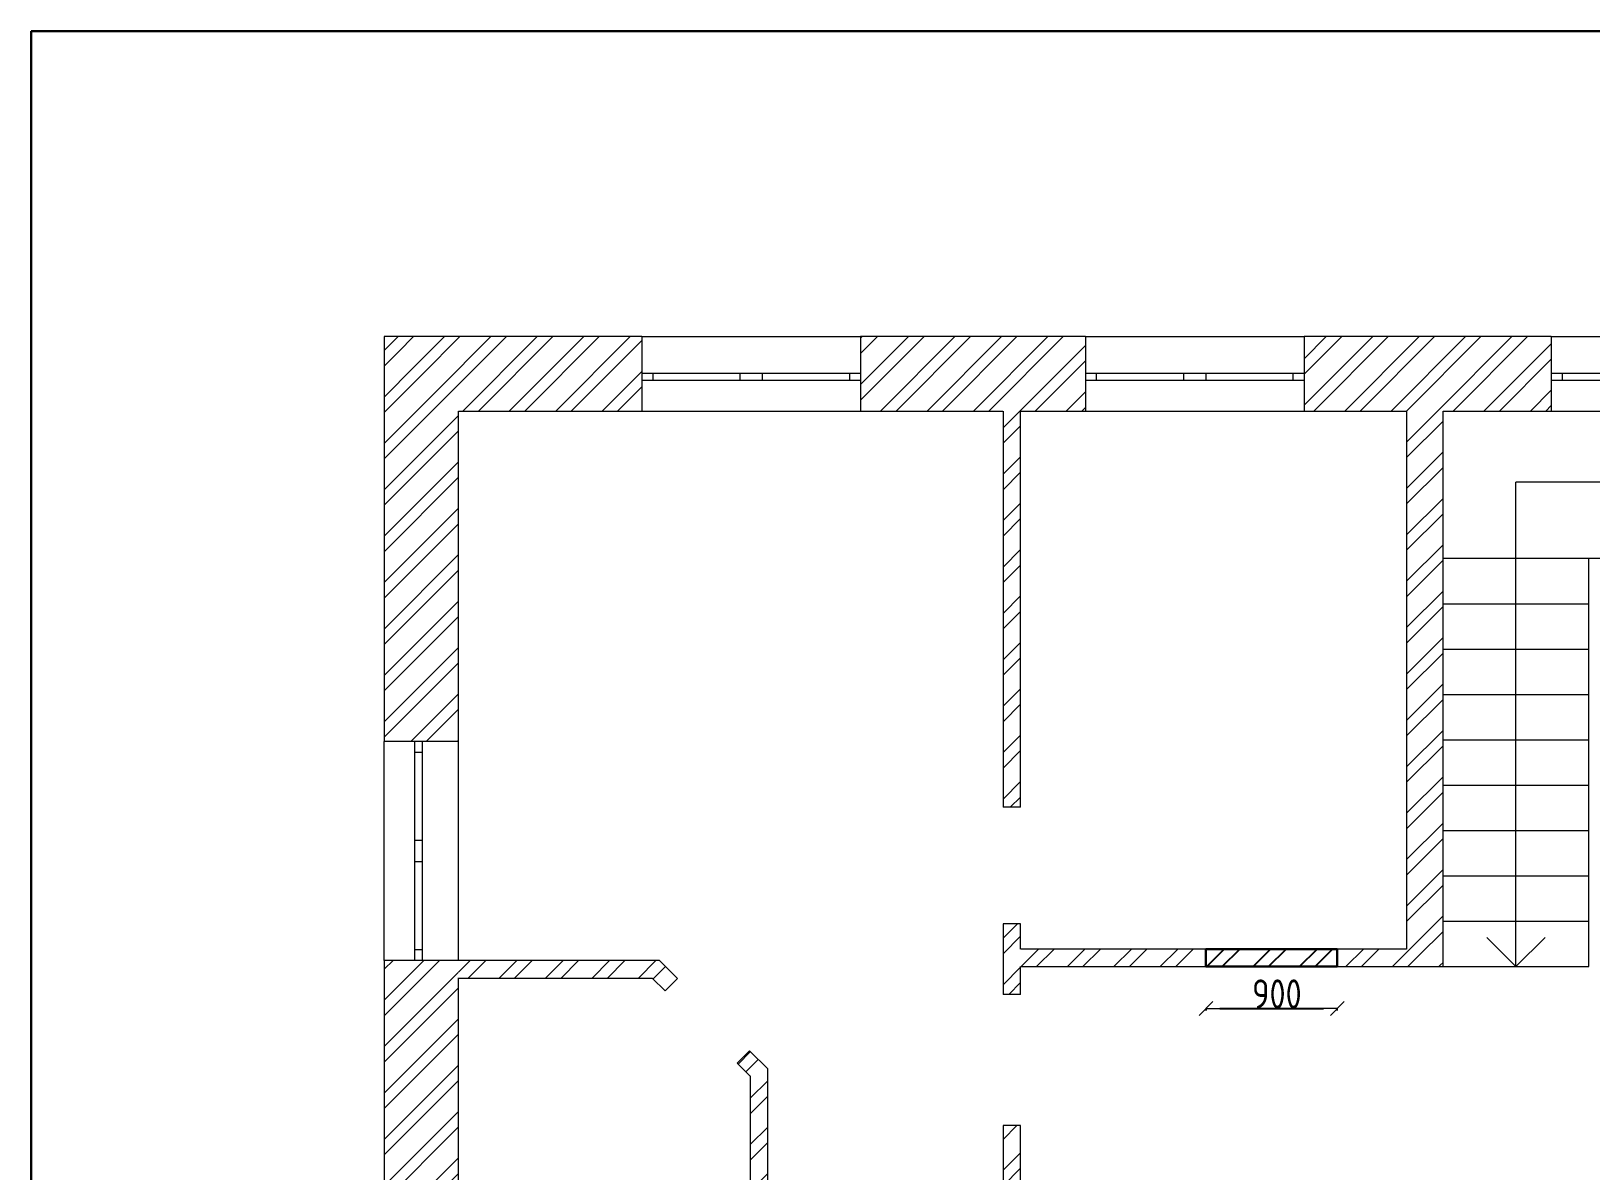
# Model space of a CAD drawing. Header units: millimetres. Extents: x -112594 to 313336, y -1917 to 255843.
# Drawn here: x 167693 to 178386, y 10268 to 18083 of the extents above; entities that cross this region are included whole.
import ezdxf

# ---------------------------------------------------------------- set-up
doc = ezdxf.new("R2010")
doc.units = ezdxf.units.MM
doc.header["$MEASUREMENT"] = 0
doc.set_wipeout_variables(frame=1)
doc.linetypes.add('Wipeout_Contour', pattern=[1000, 0, -1000])
for name, color, linetype, lineweight in [('2D - Общий_Ном._пера__1', 7, 'Continuous', 13), ('Двери ARCHICAD_Ном._пера__1', 7, 'Continuous', 13), ('Конструктив - Стены Несущие_Ном._пера__1', 7, 'Continuous', 13), ('Конструктив - Стены Несущие_Ном._пера__47', 7, 'Continuous', 30), ('Окна ARCHICAD_Ном._пера__1', 7, 'Continuous', 13)]:
    doc.layers.add(name, color=color, linetype=linetype, lineweight=lineweight)
doc.layers.add('Двери ARCHICAD', color=7, linetype='Continuous')
doc.layers.add('Конструктив - Стены Несущие', color=7, linetype='Continuous')
doc.layers.add('Конструктив - Стены Несущие_Ном._пера__63', color=7, linetype='Continuous', lineweight=25, true_color=0xff9955)
doc.styles.add('СГЕНЕРИР_СТИЛЬ_1', font='')
doc.styles.get('СГЕНЕРИР_СТИЛЬ_1').set_extended_font_data('GOST Type AU')
doc.dimstyles.new('СГЕНЕРИР_СТИЛЬ__2', dxfattribs={"dimtxt": 200, "dimasz": 95, "dimexe": 0.18, "dimexo": 300, "dimgap": 0.09, "dimtad": 1, "dimtih": 1, "dimtoh": 1, "dimdec": 0, "dimzin": 0, "dimdsep": 46, "dimtxsty": 'СГЕНЕРИР_СТИЛЬ_1', "dimblk": 'ARROWHEAD_6', "dimblk1": 'ARROWHEAD_6', "dimblk2": 'ARROWHEAD_6', "dimcen": 0.09, "dimclrd": 7, "dimclre": 7, "dimclrt": 7, "dimazin": 0, "dimtfac": 1, "dimtdec": 4, "dimtmove": 0, "dimatfit": 3, "dimfxl": 1, "dimtolj": 1, "dimtzin": 0, "dimarcsym": 0})
pattern_1 = [(45, (0, 0), (-159.09903, 159.09903), []), (45, (-53.03, 53.03), (-159.09903, 159.09903), [])]

# ---------------------------------------------------------------- blocks, each defined once
blk = doc.blocks.new('Стена_37', base_point=(177123, 15988))
at = {"color": 254, "linetype": 'Wipeout_Contour', "lineweight": 0, "ltscale": 711115.143376}
blk.add_wipeout([(177123, 15478), (177123, 11788), (177373, 11668), (177373, 15478)], dxfattribs=at).dxf.layer = 'Конструктив - Стены Несущие'
at = {"layer": 'Конструктив - Стены Несущие', "linetype": 'Continuous', "lineweight": 0, "true_color": 0x000000}
h = blk.add_hatch(dxfattribs=at)
h.set_pattern_fill('КИРПИЧ_01', color=18, style=0, pattern_type=2)
h.set_pattern_definition(pattern_1)
h.paths.add_polyline_path([(177123, 15478), (177123, 11788), (177373, 11668), (177373, 15478)])
at = {"layer": 'Конструктив - Стены Несущие_Ном._пера__1', "color": 7, "linetype": 'Continuous', "lineweight": 13, "flags": 128}
for points in [[(177123, 15478), (177123, 11788)], [(177373, 11668), (177373, 15478)]]:
    blk.add_lwpolyline(points, dxfattribs=at)
blk = doc.blocks.new('Простой Проем Двери_6')
at = {"layer": 'Двери ARCHICAD_Ном._пера__1', "color": 7, "linetype": 'Continuous', "lineweight": 13}
for p, q in [((-450, 0), (-450, 120)), ((450, 0), (450, 120))]:
    blk.add_line(p, q, dxfattribs=at)
blk = doc.blocks.new('Стена_41', base_point=(174356, 11668))
at = {"color": 254, "linetype": 'Wipeout_Contour', "lineweight": 0, "ltscale": 702016.657426}
blk.add_wipeout([(174476, 11788), (174476, 11668), (175748, 11668), (175748, 11788)], dxfattribs=at).dxf.layer = 'Конструктив - Стены Несущие'
at = {"color": 254, "linetype": 'Wipeout_Contour', "lineweight": 0, "ltscale": 709343.896207}
blk.add_wipeout([(176648, 11788), (176648, 11668), (177373, 11668), (177123, 11788)], dxfattribs=at).dxf.layer = 'Конструктив - Стены Несущие'
at = {"layer": 'Конструктив - Стены Несущие', "linetype": 'Continuous', "lineweight": 0, "true_color": 0x000000}
h = blk.add_hatch(dxfattribs=at)
h.set_pattern_fill('КИРПИЧ_01', color=18, style=0, pattern_type=2)
h.set_pattern_definition(pattern_1)
h.paths.add_polyline_path([(174476, 11788), (174476, 11668), (175748, 11668), (175748, 11788)])
h = blk.add_hatch(dxfattribs=at)
h.set_pattern_fill('КИРПИЧ_01', color=18, style=0, pattern_type=2)
h.set_pattern_definition(pattern_1)
h.paths.add_polyline_path([(176648, 11788), (176648, 11668), (177373, 11668), (177123, 11788)])
at = {"layer": 'Конструктив - Стены Несущие_Ном._пера__1', "color": 7, "linetype": 'Continuous', "lineweight": 13, "flags": 128}
for points in [[(175748, 11788), (174476, 11788)], [(177123, 11788), (176648, 11788)], [(174476, 11668), (175748, 11668)], [(176648, 11668), (177373, 11668)]]:
    blk.add_lwpolyline(points, dxfattribs=at)
at = {"layer": 'Двери ARCHICAD', "color": 21, "linetype": 'Continuous', "lineweight": 25, "true_color": 0xff9955, "zscale": 1000, "rotation": 180}
blk.add_blockref('Простой Проем Двери_6', (176198, 11788), dxfattribs=at)
blk = doc.blocks.new('Простой Проем Двери_15')
at = {"layer": 'Двери ARCHICAD_Ном._пера__1', "color": 7, "linetype": 'Continuous', "lineweight": 13}
for p, q in [((-400, 0), (-400, 120)), ((400, 0), (400, 120))]:
    blk.add_line(p, q, dxfattribs=at)
blk = doc.blocks.new('Стена_42', base_point=(174356, 15988))
at = {"color": 254, "linetype": 'Wipeout_Contour', "lineweight": 0, "ltscale": 699967.802769}
blk.add_wipeout([(174476, 15478), (174356, 15478), (174356, 12761), (174476, 12761)], dxfattribs=at).dxf.layer = 'Конструктив - Стены Несущие'
at = {"color": 254, "linetype": 'Wipeout_Contour', "lineweight": 0, "ltscale": 699238.333275}
blk.add_wipeout([(174476, 11961), (174356, 11961), (174356, 11478), (174476, 11478)], dxfattribs=at).dxf.layer = 'Конструктив - Стены Несущие'
at = {"color": 254, "linetype": 'Wipeout_Contour', "lineweight": 0, "ltscale": 698807.76055}
blk.add_wipeout([(174476, 10578), (174356, 10578), (174356, 9363), (174476, 9363)], dxfattribs=at).dxf.layer = 'Конструктив - Стены Несущие'
at = {"color": 254, "linetype": 'Wipeout_Contour', "lineweight": 0, "ltscale": 698180.338504}
blk.add_wipeout([(174476, 8463), (174356, 8463), (174356, 4288), (174476, 4288)], dxfattribs=at).dxf.layer = 'Конструктив - Стены Несущие'
at = {"layer": 'Конструктив - Стены Несущие', "linetype": 'Continuous', "lineweight": 0, "true_color": 0x000000}
h = blk.add_hatch(dxfattribs=at)
h.set_pattern_fill('КИРПИЧ_01', color=18, style=0, pattern_type=2)
h.set_pattern_definition(pattern_1)
h.paths.add_polyline_path([(174476, 15478), (174356, 15478), (174356, 12761), (174476, 12761)])
h = blk.add_hatch(dxfattribs=at)
h.set_pattern_fill('КИРПИЧ_01', color=18, style=0, pattern_type=2)
h.set_pattern_definition(pattern_1)
h.paths.add_polyline_path([(174476, 11961), (174356, 11961), (174356, 11478), (174476, 11478)])
h = blk.add_hatch(dxfattribs=at)
h.set_pattern_fill('КИРПИЧ_01', color=18, style=0, pattern_type=2)
h.set_pattern_definition(pattern_1)
h.paths.add_polyline_path([(174476, 10578), (174356, 10578), (174356, 9363), (174476, 9363)])
h = blk.add_hatch(dxfattribs=at)
h.set_pattern_fill('КИРПИЧ_01', color=18, style=0, pattern_type=2)
h.set_pattern_definition(pattern_1)
h.paths.add_polyline_path([(174476, 8463), (174356, 8463), (174356, 4288), (174476, 4288)])
at = {"layer": 'Конструктив - Стены Несущие_Ном._пера__1', "color": 7, "linetype": 'Continuous', "lineweight": 13, "flags": 128}
for points in [[(174356, 15478), (174356, 12761)], [(174476, 12761), (174476, 15478)], [(174356, 11961), (174356, 11478)], [(174476, 11788), (174476, 11961)], [(174476, 11478), (174476, 11668)], [(174356, 10578), (174356, 10068)], [(174476, 10068), (174476, 10578)], [(174356, 9688), (174356, 9363)], [(174476, 9363), (174476, 9688)], [(174356, 8463), (174356, 4288)], [(174476, 8073), (174476, 8463)], [(174476, 4288), (174476, 7953)]]:
    blk.add_lwpolyline(points, dxfattribs=at)
at = {"layer": 'Двери ARCHICAD', "color": 21, "linetype": 'Continuous', "lineweight": 25, "true_color": 0xff9955, "xscale": -1, "zscale": 1000, "rotation": 90}
for p in [(174476, 11028), (174476, 8913)]:
    blk.add_blockref('Простой Проем Двери_6', p, dxfattribs=at)
at = {"layer": 'Двери ARCHICAD_Ном._пера__1', "color": 7, "linetype": 'Continuous', "lineweight": 13, "xscale": -1, "zscale": 1000, "rotation": 90}
blk.add_blockref('Простой Проем Двери_15', (174476, 12361), dxfattribs=at)
blk = doc.blocks.new('Двустворчатое Окно 21_2')
at = {"layer": 'Окна ARCHICAD_Ном._пера__1', "color": 7, "linetype": 'Continuous', "lineweight": 13}
for p, q in [((-750, 250), (750, 250)), ((-750, 250), (-750, 0)), ((750, 250), (750, 0)), ((-750, 0), (-675, 0)), ((-750, 0), (-750, -50)), ((-750, 0), (-750, -50)), ((-675, 0), (-675, -50)), ((-675, 0), (-75, 0)), ((-75, -50), (-75, 0)), ((-75, 0), (0, 0)), ((0, 0), (75, 0)), ((75, 0), (75, -50)), ((75, 0), (675, 0)), ((675, -50), (675, 0)), ((675, 0), (750, 0)), ((750, 0), (750, -50)), ((750, 0), (750, -50)), ((-675, -50), (-750, -50)), ((-750, -50), (-750, -260)), ((-75, -50), (-675, -50)), ((0, -50), (-75, -50)), ((75, -50), (0, -50)), ((675, -50), (75, -50)), ((750, -50), (675, -50)), ((750, -50), (750, -260)), ((-750, -260), (750, -260))]:
    blk.add_line(p, q, dxfattribs=at)
blk = doc.blocks.new('Стена_47', base_point=(188173, 15988))
at = {"color": 254, "linetype": 'Wipeout_Contour', "lineweight": 0, "ltscale": 687383.345812}
blk.add_wipeout([(170113, 15988), (170623, 15478), (171880, 15478), (171880, 15988)], dxfattribs=at).dxf.layer = 'Конструктив - Стены Несущие'
at = {"color": 254, "linetype": 'Wipeout_Contour', "lineweight": 0, "ltscale": 699440.43997}
blk.add_wipeout([(173380, 15988), (173380, 15478), (174921, 15478), (174921, 15988)], dxfattribs=at).dxf.layer = 'Конструктив - Стены Несущие'
at = {"color": 254, "linetype": 'Wipeout_Contour', "lineweight": 0, "ltscale": 711860.549387}
blk.add_wipeout([(176421, 15988), (176421, 15478), (178115, 15478), (178115, 15988)], dxfattribs=at).dxf.layer = 'Конструктив - Стены Несущие'
at = {"layer": 'Конструктив - Стены Несущие', "linetype": 'Continuous', "lineweight": 0, "true_color": 0x000000}
h = blk.add_hatch(dxfattribs=at)
h.set_pattern_fill('КИРПИЧ_01', color=18, style=0, pattern_type=2)
h.set_pattern_definition(pattern_1)
h.paths.add_polyline_path([(170113, 15988), (170623, 15478), (171880, 15478), (171880, 15988)])
h = blk.add_hatch(dxfattribs=at)
h.set_pattern_fill('КИРПИЧ_01', color=18, style=0, pattern_type=2)
h.set_pattern_definition(pattern_1)
h.paths.add_polyline_path([(173380, 15988), (173380, 15478), (174921, 15478), (174921, 15988)])
h = blk.add_hatch(dxfattribs=at)
h.set_pattern_fill('КИРПИЧ_01', color=18, style=0, pattern_type=2)
h.set_pattern_definition(pattern_1)
h.paths.add_polyline_path([(176421, 15988), (176421, 15478), (178115, 15478), (178115, 15988)])
at = {"layer": 'Конструктив - Стены Несущие_Ном._пера__1', "color": 7, "linetype": 'Continuous', "lineweight": 13}
for p, q in [((171880, 15988), (171880, 15738)), ((173380, 15988), (173380, 15738)), ((174921, 15988), (174921, 15738)), ((176421, 15988), (176421, 15738)), ((178115, 15988), (178115, 15738)), ((171880, 15738), (171880, 15688)), ((173380, 15738), (173380, 15688)), ((174921, 15738), (174921, 15688)), ((176421, 15738), (176421, 15688)), ((178115, 15738), (178115, 15688)), ((171880, 15688), (171880, 15478)), ((173380, 15688), (173380, 15478)), ((174921, 15688), (174921, 15478)), ((176421, 15688), (176421, 15478)), ((178115, 15688), (178115, 15478))]:
    blk.add_line(p, q, dxfattribs=at)
at = {"layer": 'Конструктив - Стены Несущие_Ном._пера__1', "color": 7, "linetype": 'Continuous', "lineweight": 13, "flags": 128}
for points in [[(171880, 15988), (170113, 15988)], [(174921, 15988), (173380, 15988)], [(178115, 15988), (176421, 15988)], [(170623, 15478), (171880, 15478)], [(173380, 15478), (174356, 15478)], [(174476, 15478), (174921, 15478)], [(176421, 15478), (177123, 15478)], [(177373, 15478), (178115, 15478)]]:
    blk.add_lwpolyline(points, dxfattribs=at)
at = {"layer": 'Окна ARCHICAD_Ном._пера__1', "color": 7, "linetype": 'Continuous', "lineweight": 13, "zscale": 1000}
for p in [(172630, 15738), (175671, 15738), (178865, 15738)]:
    blk.add_blockref('Двустворчатое Окно 21_2', p, dxfattribs=at)
blk = doc.blocks.new('Двустворчатое Окно 21_3')
at = {"layer": 'Окна ARCHICAD_Ном._пера__1', "color": 7, "linetype": 'Continuous', "lineweight": 13}
for p, q in [((-750, 210), (750, 210)), ((-750, 0), (-750, 210)), ((750, 0), (750, 210)), ((-750, 0), (-675, 0)), ((-750, -50), (-750, 0)), ((-750, -50), (-750, 0)), ((-675, 0), (-675, -50)), ((-675, 0), (-75, 0)), ((-75, -50), (-75, 0)), ((-75, 0), (0, 0)), ((0, 0), (75, 0)), ((75, 0), (75, -50)), ((75, 0), (675, 0)), ((675, -50), (675, 0)), ((675, 0), (750, 0)), ((750, -50), (750, 0)), ((750, -50), (750, 0)), ((-675, -50), (-750, -50)), ((-750, -300), (-750, -50)), ((-75, -50), (-675, -50)), ((0, -50), (-75, -50)), ((75, -50), (0, -50)), ((675, -50), (75, -50)), ((750, -50), (675, -50)), ((750, -300), (750, -50)), ((-750, -300), (750, -300))]:
    blk.add_line(p, q, dxfattribs=at)
blk = doc.blocks.new('Простой Проем Двери_17')
at = {"layer": 'Двери ARCHICAD_Ном._пера__1', "color": 7, "linetype": 'Continuous', "lineweight": 13}
for p, q in [((-450, 0), (-450, 510)), ((450, 0), (450, 510))]:
    blk.add_line(p, q, dxfattribs=at)
blk = doc.blocks.new('Стена_50', base_point=(170113, 15988))
at = {"color": 254, "linetype": 'Wipeout_Contour', "lineweight": 0, "ltscale": 683943.943161}
blk.add_wipeout([(170623, 15478), (170113, 15988), (170113, 13211), (170623, 13211)], dxfattribs=at).dxf.layer = 'Конструктив - Стены Несущие'
at = {"color": 254, "linetype": 'Wipeout_Contour', "lineweight": 0, "ltscale": 682705.352536}
blk.add_wipeout([(170113, 8567), (170623, 8567), (170623, 11711), (170113, 11711)], dxfattribs=at).dxf.layer = 'Конструктив - Стены Несущие'
at = {"color": 254, "linetype": 'Wipeout_Contour', "lineweight": 0, "ltscale": 681911.532767}
blk.add_wipeout([(170623, 7667), (170113, 7667), (170113, 3778), (170623, 4288)], dxfattribs=at).dxf.layer = 'Конструктив - Стены Несущие'
at = {"layer": 'Конструктив - Стены Несущие', "linetype": 'Continuous', "lineweight": 0, "true_color": 0x000000}
h = blk.add_hatch(dxfattribs=at)
h.set_pattern_fill('КИРПИЧ_01', color=18, style=0, pattern_type=2)
h.set_pattern_definition(pattern_1)
h.paths.add_polyline_path([(170623, 15478), (170113, 15988), (170113, 13211), (170623, 13211)])
h = blk.add_hatch(dxfattribs=at)
h.set_pattern_fill('КИРПИЧ_01', color=18, style=0, pattern_type=2)
h.set_pattern_definition(pattern_1)
h.paths.add_polyline_path([(170113, 8567), (170623, 8567), (170623, 11711), (170113, 11711)])
h = blk.add_hatch(dxfattribs=at)
h.set_pattern_fill('КИРПИЧ_01', color=18, style=0, pattern_type=2)
h.set_pattern_definition(pattern_1)
h.paths.add_polyline_path([(170623, 7667), (170113, 7667), (170113, 3778), (170623, 4288)])
at = {"layer": 'Конструктив - Стены Несущие_Ном._пера__1', "color": 7, "linetype": 'Continuous', "lineweight": 13}
for p, q in [((170323, 13211), (170113, 13211)), ((170373, 13211), (170323, 13211)), ((170623, 13211), (170373, 13211)), ((170323, 11711), (170113, 11711)), ((170373, 11711), (170323, 11711)), ((170623, 11711), (170373, 11711))]:
    blk.add_line(p, q, dxfattribs=at)
at = {"layer": 'Конструктив - Стены Несущие_Ном._пера__1', "color": 7, "linetype": 'Continuous', "lineweight": 13, "flags": 128}
for points in [[(170113, 15988), (170113, 13211)], [(170623, 13211), (170623, 15478)], [(170113, 11711), (170113, 8567)], [(170623, 10068), (170623, 11591)], [(170623, 8567), (170623, 9688)], [(170113, 7667), (170113, 3778)], [(170623, 4288), (170623, 7667)]]:
    blk.add_lwpolyline(points, dxfattribs=at)
at = {"layer": 'Двери ARCHICAD', "color": 21, "linetype": 'Continuous', "lineweight": 25, "true_color": 0xff9955, "xscale": -1, "zscale": 1000, "rotation": 90}
blk.add_blockref('Простой Проем Двери_17', (170623, 8117), dxfattribs=at)
at = {"layer": 'Окна ARCHICAD_Ном._пера__1', "color": 7, "linetype": 'Continuous', "lineweight": 13, "zscale": 1000, "rotation": 90}
blk.add_blockref('Двустворчатое Окно 21_3', (170323, 12461), dxfattribs=at)
blk = doc.blocks.new('Стена_51', base_point=(170113, 11711))
at = {"color": 254, "linetype": 'Wipeout_Contour', "lineweight": 0, "ltscale": 686779.909111}
blk.add_wipeout([(170623, 11591), (171951, 11591), (172001, 11711), (170623, 11711)], dxfattribs=at).dxf.layer = 'Конструктив - Стены Несущие'
at = {"layer": 'Конструктив - Стены Несущие', "linetype": 'Continuous', "lineweight": 0, "true_color": 0x000000}
h = blk.add_hatch(dxfattribs=at)
h.set_pattern_fill('КИРПИЧ_01', color=18, style=0, pattern_type=2)
h.set_pattern_definition(pattern_1)
h.paths.add_polyline_path([(170623, 11591), (171951, 11591), (172001, 11711), (170623, 11711)])
at = {"layer": 'Конструктив - Стены Несущие_Ном._пера__1', "color": 7, "linetype": 'Continuous', "lineweight": 13, "flags": 128}
for points in [[(172001, 11711), (170623, 11711)], [(170623, 11591), (171951, 11591)]]:
    blk.add_lwpolyline(points, dxfattribs=at)
blk = doc.blocks.new('Стена_52', base_point=(172743, 10968))
at = {"color": 254, "linetype": 'Wipeout_Contour', "lineweight": 0, "ltscale": 692010.178278}
blk.add_wipeout([(172623, 10919), (172623, 10068), (172743, 10068), (172743, 10968)], dxfattribs=at).dxf.layer = 'Конструктив - Стены Несущие'
at = {"layer": 'Конструктив - Стены Несущие', "linetype": 'Continuous', "lineweight": 0, "true_color": 0x000000}
h = blk.add_hatch(dxfattribs=at)
h.set_pattern_fill('КИРПИЧ_01', color=18, style=0, pattern_type=2)
h.set_pattern_definition(pattern_1)
h.paths.add_polyline_path([(172623, 10919), (172623, 10068), (172743, 10068), (172743, 10968)])
at = {"layer": 'Конструктив - Стены Несущие_Ном._пера__1', "color": 7, "linetype": 'Continuous', "lineweight": 13, "flags": 128}
for points in [[(172623, 10919), (172623, 10068)], [(172743, 10068), (172743, 10968)]]:
    blk.add_lwpolyline(points, dxfattribs=at)
blk = doc.blocks.new('Простой Проем Двери_7')
at = {"layer": 'Двери ARCHICAD_Ном._пера__1', "color": 7, "linetype": 'Continuous', "lineweight": 13}
for p, q in [((-350, 0), (-350, 120)), ((350, 0), (350, 120))]:
    blk.add_line(p, q, dxfattribs=at)
blk = doc.blocks.new('Стена_53', base_point=(172001, 11711))
at = {"color": 254, "linetype": 'Wipeout_Contour', "lineweight": 0, "ltscale": 689677.141845}
blk.add_wipeout([(172039, 11502), (172124, 11587), (172001, 11711), (171951, 11591)], dxfattribs=at).dxf.layer = 'Конструктив - Стены Несущие'
at = {"color": 254, "linetype": 'Wipeout_Contour', "lineweight": 0, "ltscale": 691918.557142}
blk.add_wipeout([(172623, 10919), (172743, 10968), (172619, 11092), (172534, 11007)], dxfattribs=at).dxf.layer = 'Конструктив - Стены Несущие'
at = {"layer": 'Конструктив - Стены Несущие', "linetype": 'Continuous', "lineweight": 0, "true_color": 0x000000}
h = blk.add_hatch(dxfattribs=at)
h.set_pattern_fill('КИРПИЧ_01', color=18, style=0, pattern_type=2)
h.set_pattern_definition(pattern_1)
h.paths.add_polyline_path([(172039, 11502), (172124, 11587), (172001, 11711), (171951, 11591)])
h = blk.add_hatch(dxfattribs=at)
h.set_pattern_fill('КИРПИЧ_01', color=18, style=0, pattern_type=2)
h.set_pattern_definition(pattern_1)
h.paths.add_polyline_path([(172623, 10919), (172743, 10968), (172619, 11092), (172534, 11007)])
at = {"layer": 'Конструктив - Стены Несущие_Ном._пера__1', "color": 7, "linetype": 'Continuous', "lineweight": 13, "flags": 128}
for points in [[(172124, 11587), (172001, 11711)], [(171951, 11591), (172039, 11502)], [(172743, 10968), (172619, 11092)], [(172534, 11007), (172623, 10919)]]:
    blk.add_lwpolyline(points, dxfattribs=at)
at = {"layer": 'Двери ARCHICAD_Ном._пера__1', "color": 7, "linetype": 'Continuous', "lineweight": 13, "xscale": -1, "zscale": 1000, "rotation": 314.9999999999994}
blk.add_blockref('Простой Проем Двери_7', (172287, 11255), dxfattribs=at)
blk = doc.blocks.new('Стена_62', base_point=(175748, 11788))
at = {"color": 254, "linetype": 'Wipeout_Contour', "lineweight": 0, "ltscale": 706349.802648}
blk.add_wipeout([(175748, 11668), (176648, 11668), (176648, 11788), (175748, 11788)], dxfattribs=at).dxf.layer = 'Конструктив - Стены Несущие'
at = {"layer": 'Конструктив - Стены Несущие_Ном._пера__63', "linetype": 'Continuous', "lineweight": 25, "true_color": 0xff9955}
h = blk.add_hatch(dxfattribs=at)
h.set_pattern_fill('КИРПИЧ_01', color=21, style=0, pattern_type=2)
h.set_pattern_definition(pattern_1)
h.paths.add_polyline_path([(175748, 11668), (176648, 11668), (176648, 11788), (175748, 11788)])
at = {"layer": 'Конструктив - Стены Несущие_Ном._пера__47', "color": 7, "linetype": 'Continuous', "lineweight": 30, "flags": 128}
for points in [[(176648, 11788), (175748, 11788)], [(175748, 11788), (175748, 11668)], [(176648, 11668), (176648, 11788)], [(175748, 11668), (176648, 11668)]]:
    blk.add_lwpolyline(points, dxfattribs=at)
blk = doc.blocks.new('Линия_2', base_point=(177873, 11668))
at = {"layer": '2D - Общий_Ном._пера__1', "color": 7, "linetype": 'Continuous', "lineweight": 13}
for q in [(177873, 14990), (177673, 11868), (178073, 11868)]:
    blk.add_line((177873, 11668), q, dxfattribs=at)
blk = doc.blocks.new('ARROWHEAD_6')
at = {"color": 0, "linetype": 'Continuous', "lineweight": 0}
for p, q in [((0, 0), (-1, 0)), ((-0.5, -0.5), (0.5, 0.5))]:
    blk.add_line(p, q, dxfattribs=at)
blk = doc.blocks.new('*D131')
at = {"color": 7, "linetype": 'Continuous', "lineweight": -2, "transparency": 16777216}
for p, q in [((175748, 11368), (175748, 11381)), ((175843, 11381), (176553, 11381)), ((176648, 11368), (176648, 11381))]:
    blk.add_line(p, q, dxfattribs=at)
at = {"color": 7, "linetype": 'Continuous', "lineweight": -2, "transparency": 16777216, "xscale": 95, "yscale": 95, "zscale": 95, "rotation": 180}
blk.add_blockref('ARROWHEAD_6', (175748, 11381), dxfattribs=at)
at = {"color": 7, "linetype": 'Continuous', "lineweight": -2, "transparency": 16777216, "xscale": 95, "yscale": 95, "zscale": 95}
blk.add_blockref('ARROWHEAD_6', (176648, 11381), dxfattribs=at)
at = {"color": 7, "linetype": 'Continuous', "lineweight": 13, "transparency": 16777216, "insert": (176234, 11481), "char_height": 200, "attachment_point": 5, "style": 'СГЕНЕРИР_СТИЛЬ_1'}
blk.add_mtext('\\A1;900', dxfattribs=at)

msp = doc.modelspace()

# ---------------------------------------------------------------- linework, layer by layer
at = {"color": 7, "linetype": 'Continuous', "lineweight": 30}
for p, q in [((167693.17891, 18082.91665), (194893.17891, 18082.91665)), ((167693.17891, -1917.08335), (167693.17891, 18082.91665))]:
    msp.add_line(p, q, dxfattribs=at)
at = {"color": 7, "linetype": 'Continuous', "lineweight": 13}
for p, q in [((179622.69625, 14989.6008), (177872.69625, 14989.6008)), ((178372.69625, 11668.43296), (178372.69625, 14468.43296))]:
    msp.add_line(p, q, dxfattribs=at)

# ---------------------------------------------------------------- block references
at = {"color": 7, "lineweight": 13}
for name, p in [('Стена_37', (177122.69625, 15988.43296)), ('Стена_52', (172742.69625, 10968.43296))]:
    msp.add_blockref(name, p, dxfattribs=at)
at = {"color": 7, "linetype": 'Continuous', "lineweight": 13}
msp.add_blockref('Линия_2', (177872.69625, 11668.43296), dxfattribs=at)

# ---------------------------------------------------------------- next in the draw order: linework, layer by layer
for p, q in [((177372.69625, 14468.43296), (179122.69625, 14468.43296)), ((177372.69625, 14468.43296), (178372.69625, 14468.43296)), ((177372.69625, 14157.32185), (178372.69625, 14157.32185)), ((177372.69625, 13846.21074), (178372.69625, 13846.21074)), ((177372.69625, 13535.09963), (178372.69625, 13535.09963)), ((177372.69625, 13223.98852), (178372.69625, 13223.98852)), ((177372.69625, 12912.87741), (178372.69625, 12912.87741)), ((177372.69625, 12601.76629), (178372.69625, 12601.76629)), ((177372.69625, 12290.65518), (178372.69625, 12290.65518)), ((177372.69625, 11979.54407), (178372.69625, 11979.54407))]:
    msp.add_line(p, q, dxfattribs=at)

# ---------------------------------------------------------------- next in the draw order: block references
at = {"color": 7, "lineweight": 13}
msp.add_blockref('Стена_41', (174356.12101, 11668.43296), dxfattribs=at)

# ---------------------------------------------------------------- next in the draw order: linework, layer by layer
at = {"color": 7, "linetype": 'Continuous', "lineweight": 13}
msp.add_line((177372.69625, 11668.43296), (178372.69625, 11668.43296), dxfattribs=at)

# ---------------------------------------------------------------- next in the draw order: block references
at = {"color": 7, "lineweight": 13}
msp.add_blockref('Стена_42', (174356.12101, 15988.43296), dxfattribs=at)
at = {"color": 7, "lineweight": 30}
msp.add_blockref('Стена_62', (175747.5231, 11788.43296), dxfattribs=at)

# ---------------------------------------------------------------- next in the draw order: block references
at = {"color": 7, "lineweight": 13}
msp.add_blockref('Стена_47', (188172.69625, 15988.43296), dxfattribs=at)

# ---------------------------------------------------------------- next in the draw order: dimensions: what is measured, and where the dimension line sits
at = {"color": 7, "linetype": 'Continuous', "lineweight": 13}
dim = msp.add_linear_dim(base=(176647.5231, 11380.95516), p1=(175747.5231, 11668.43296), p2=(176647.5231, 11668.43296), dimstyle='СГЕНЕРИР_СТИЛЬ__2', dxfattribs=at)
dim.commit()
dim.dimension.update_dxf_attribs({"geometry": '*D131', "text_midpoint": (176234.2281, 11380.95516), "dimtype": 160})

# ---------------------------------------------------------------- next in the draw order: block references
at = {"color": 7, "lineweight": 13}
msp.add_blockref('Стена_50', (170112.69625, 15988.43296), dxfattribs=at)

# ---------------------------------------------------------------- next in the draw order: block references
msp.add_blockref('Стена_51', (170112.69625, 11710.54003), dxfattribs=at)

# ---------------------------------------------------------------- next in the draw order: block references
msp.add_blockref('Стена_53', (172000.58918, 11710.54003), dxfattribs=at)

doc.saveas('drawing.dxf')
